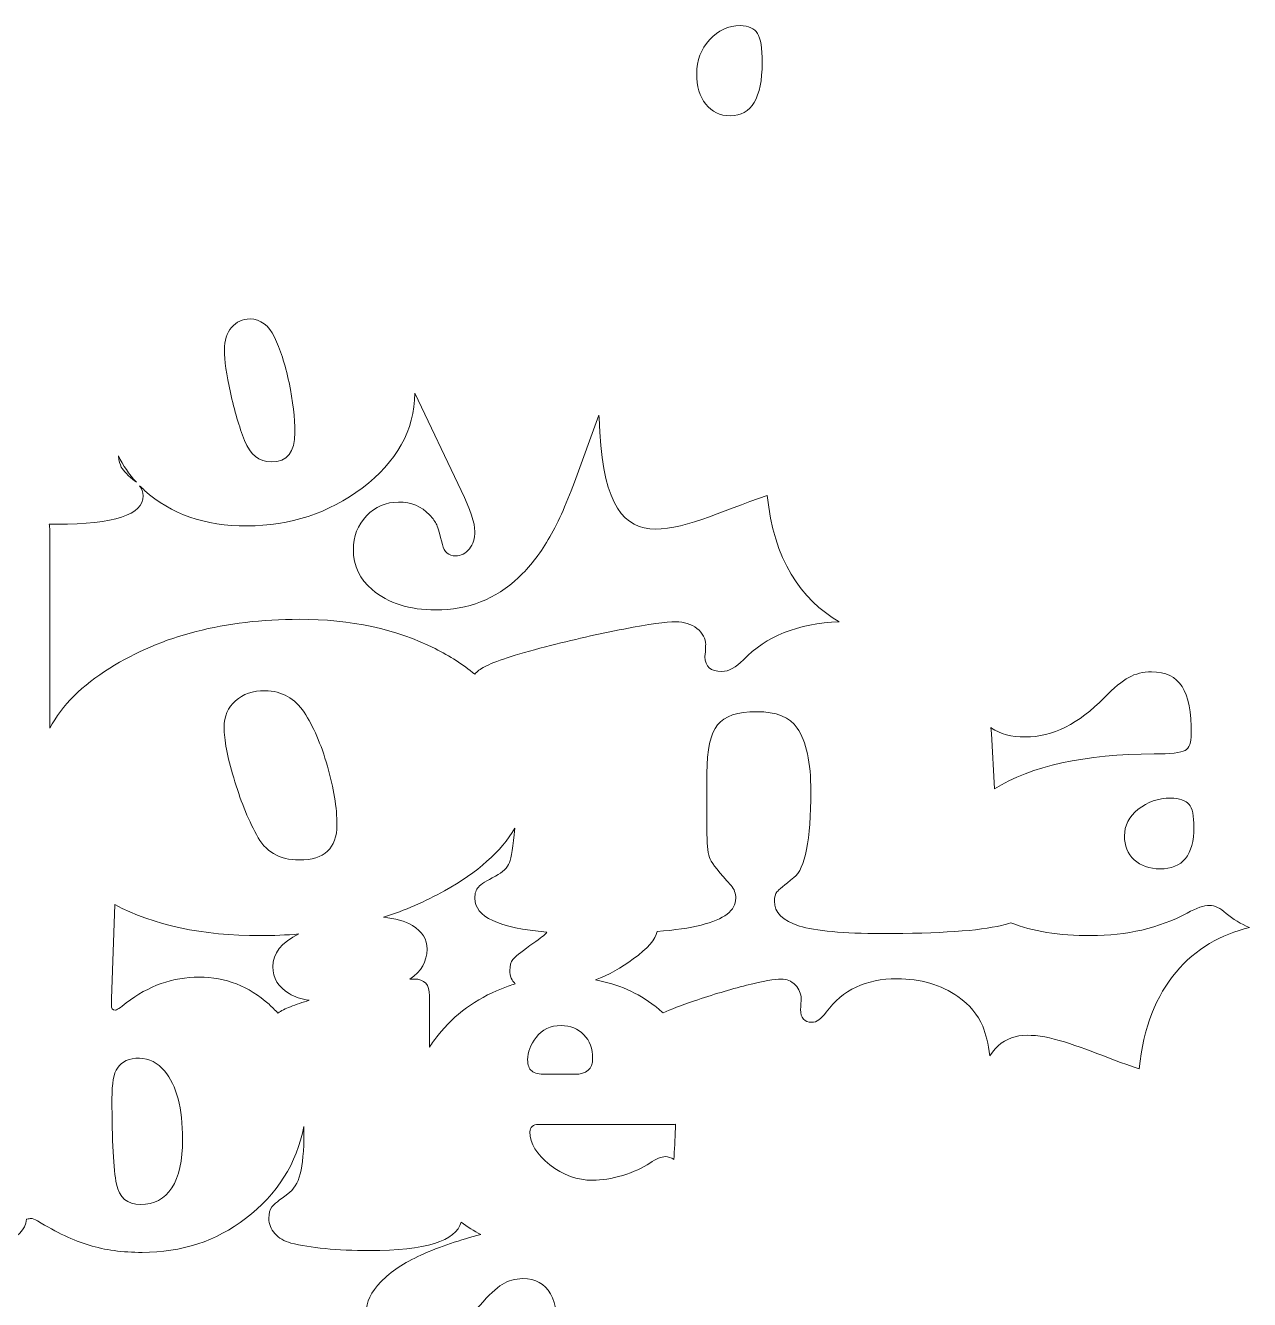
# Model space of a CAD drawing. Header units: millimetres. Extents: x -431 to 186, y -15 to 284.
# Drawn here: x 149.67 to 180.39, y 138.81 to 170.77 of the extents above; entities that cross this region are included whole.
import ezdxf

# ---------------------------------------------------------------- set-up
doc = ezdxf.new("R2010")
doc.units = ezdxf.units.MM
doc.header["$MEASUREMENT"] = 0
doc.layers.add('Capa 1', color=7, linetype='Continuous')

msp = doc.modelspace()

# ---------------------------------------------------------------- linework, layer by layer
at = {"layer": 'Capa 1', "color": 240, "lineweight": 9}
for points, knots in [([(167.6053, 170.772), (167.3108, 170.772), (167.0541, 170.6539), (166.8385, 170.414), (166.8385, 170.414), (166.6195, 170.1779), (166.5132, 169.8943), (166.5132, 169.5634), (166.5132, 169.5634), (166.5132, 169.2462), (166.5887, 168.9931), (166.7427, 168.7971), (166.7427, 168.7971), (166.8967, 168.6048), (167.0985, 168.507), (167.3552, 168.507), (167.3552, 168.507), (167.8892, 168.507), (168.1561, 168.9524), (168.1561, 169.8403), (168.1561, 169.8403), (168.1561, 170.205), (168.1185, 170.4482), (168.04, 170.573), (168.04, 170.573), (167.9644, 170.6978), (167.8172, 170.7652), (167.6053, 170.772)], [0, 0, 0, 0, 0.125, 0.125, 0.125, 0.125, 0.25, 0.25, 0.25, 0.25, 0.375, 0.375, 0.375, 0.375, 0.5, 0.5, 0.5, 0.5, 0.625, 0.625, 0.625, 0.625, 0.75, 0.75, 0.75, 0.75, 1, 1, 1, 1]), ([(155.3093, 163.4112), (155.1143, 163.4112), (154.9603, 163.3398), (154.8423, 163.1988), (154.8423, 163.1988), (154.7244, 163.0559), (154.6655, 162.8679), (154.6655, 162.6334), (154.6655, 162.6334), (154.6655, 162.3695), (154.7153, 162.0139), (154.8151, 161.5624), (154.8151, 161.5624), (154.9149, 161.1086), (155.0327, 160.7083), (155.1709, 160.3596), (155.1709, 160.3596), (155.3071, 160.0019), (155.5315, 159.823), (155.842, 159.823), (155.842, 159.823), (156.2364, 159.823), (156.4336, 160.0688), (156.4336, 160.5631), (156.4336, 160.5631), (156.4336, 160.9296), (156.3839, 161.3456), (156.2841, 161.8128), (156.2841, 161.8128), (156.1844, 162.28), (156.0619, 162.66), (155.9213, 162.953), (155.9213, 162.953), (155.7763, 163.2503), (155.5723, 163.4023), (155.3093, 163.4112)], [0, 0, 0, 0, 0.1, 0.1, 0.1, 0.1, 0.2, 0.2, 0.2, 0.2, 0.3, 0.3, 0.3, 0.3, 0.4, 0.4, 0.4, 0.4, 0.5, 0.5, 0.5, 0.5, 0.6, 0.6, 0.6, 0.6, 0.7, 0.7, 0.7, 0.7, 0.8, 0.8, 0.8, 0.8, 1, 1, 1, 1]), ([(170.0881, 155.8138), (169.1347, 156.364), (168.4359, 157.3907), (168.2861, 158.9828), (168.2861, 158.9828), (165.9216, 158.1827), (164.186, 156.8999), (164.0635, 160.9332), (164.0635, 160.9332), (164.0635, 160.9332), (164.0623, 160.9931), (164.0623, 160.9931), (164.0623, 160.9931), (164.0623, 160.9931), (163.446, 159.3178), (163.446, 159.3178), (163.446, 159.3178), (163.2283, 158.7276), (163.0105, 158.2468), (162.7908, 157.8735), (162.7908, 157.8735), (162.5708, 157.5002), (162.324, 157.1826), (162.0427, 156.9212), (162.0427, 156.9212), (161.4693, 156.38), (160.7756, 156.1095), (159.964, 156.1095), (159.964, 156.1095), (159.3088, 156.1095), (158.7784, 156.2794), (158.3704, 156.6192), (158.3704, 156.6192), (158.0576, 156.881), (157.8989, 157.2162), (157.8989, 157.6208), (157.8989, 157.6208), (157.8989, 157.9584), (158.0099, 158.24), (158.2276, 158.4704), (158.2276, 158.4704), (158.4475, 158.6984), (158.7173, 158.8147), (159.0345, 158.8147), (159.0345, 158.8147), (159.3541, 158.8147), (159.6104, 158.7096), (159.8053, 158.4995), (159.8053, 158.4995), (159.8984, 158.4032), (159.9619, 158.3184), (159.9911, 158.2446), (159.9911, 158.2446), (160.0229, 158.1686), (160.0681, 158.0055), (160.1316, 157.7528), (160.1316, 157.7528), (160.1793, 157.5604), (160.2905, 157.4644), (160.4628, 157.4644), (160.4628, 157.4644), (160.6008, 157.4644), (160.7144, 157.5226), (160.8096, 157.6411), (160.8096, 157.6411), (160.9024, 157.7594), (160.9477, 157.9048), (160.9477, 158.0791), (160.9477, 158.0791), (160.9477, 158.2848), (160.8323, 158.6292), (160.6032, 159.1074), (160.6032, 159.1074), (160.6032, 159.1074), (159.4416, 161.5466), (159.4416, 161.5466), (159.4416, 161.5466), (159.4297, 160.6151), (158.9879, 159.823), (158.1201, 159.1679), (158.1201, 159.1679), (157.2791, 158.5354), (156.3157, 158.2176), (155.2299, 158.2176), (155.2299, 158.2176), (154.1736, 158.2176), (153.3167, 158.5151), (152.6615, 159.1074), (152.6615, 159.1074), (152.6185, 159.1463), (152.5769, 159.1862), (152.5368, 159.2267), (152.5368, 159.2267), (152.5952, 159.1502), (152.6251, 159.0647), (152.6251, 158.9712), (152.6251, 158.9712), (152.6251, 158.4995), (151.9019, 158.2624), (150.4603, 158.2624), (150.4603, 158.2624), (150.3937, 158.2624), (150.3293, 158.2631), (150.2664, 158.2642), (150.2664, 158.2642), (150.2771, 158.2156), (150.2824, 158.1636), (150.2824, 158.1076), (150.2824, 158.1076), (150.2824, 158.1076), (150.2824, 153.1463), (150.2824, 153.1463), (150.2824, 153.1463), (150.5899, 153.7167), (151.0909, 154.218), (151.7852, 154.6502), (151.7852, 154.6502), (153.0917, 155.4678), (154.6744, 155.8751), (156.5401, 155.8751), (156.5401, 155.8751), (157.8359, 155.8751), (158.9755, 155.6291), (159.9516, 155.1396), (159.9516, 155.1396), (160.3212, 154.9551), (160.6516, 154.7411), (160.9439, 154.4982), (160.9439, 154.4982), (161.004, 154.5667), (161.0857, 154.629), (161.1899, 154.6846), (161.1899, 154.6846), (161.4404, 154.817), (161.9481, 154.9836), (162.7215, 155.1846), (162.7215, 155.1846), (163.4037, 155.3619), (164.0571, 155.51), (164.6884, 155.6315), (164.6884, 155.6315), (165.32, 155.7534), (165.7521, 155.8116), (165.9843, 155.8116), (165.9843, 155.8116), (166.1981, 155.8116), (166.3764, 155.756), (166.5213, 155.6423), (166.5213, 155.6423), (166.6665, 155.5284), (166.7392, 155.3935), (166.7392, 155.2402), (166.7392, 155.2402), (166.7392, 155.2242), (166.7356, 155.1583), (166.7319, 155.0444), (166.7319, 155.0444), (166.7245, 155.0046), (166.7209, 154.9678), (166.7209, 154.9358), (166.7209, 154.9358), (166.7209, 154.6899), (166.8628, 154.5656), (167.1456, 154.5656), (167.1456, 154.5656), (167.3164, 154.5656), (167.494, 154.6635), (167.6865, 154.8591), (167.6865, 154.8591), (168.2503, 155.4511), (169.0499, 155.769), (170.0881, 155.8138)], [0, 0, 0, 0, 0.0227273, 0.0227273, 0.0227273, 0.0227273, 0.0454545, 0.0454545, 0.0454545, 0.0454545, 0.0681818, 0.0681818, 0.0681818, 0.0681818, 0.0909091, 0.0909091, 0.0909091, 0.0909091, 0.1136364, 0.1136364, 0.1136364, 0.1136364, 0.1363636, 0.1363636, 0.1363636, 0.1363636, 0.1590909, 0.1590909, 0.1590909, 0.1590909, 0.1818182, 0.1818182, 0.1818182, 0.1818182, 0.2045455, 0.2045455, 0.2045455, 0.2045455, 0.2272727, 0.2272727, 0.2272727, 0.2272727, 0.25, 0.25, 0.25, 0.25, 0.2727273, 0.2727273, 0.2727273, 0.2727273, 0.2954545, 0.2954545, 0.2954545, 0.2954545, 0.3181818, 0.3181818, 0.3181818, 0.3181818, 0.3409091, 0.3409091, 0.3409091, 0.3409091, 0.3636364, 0.3636364, 0.3636364, 0.3636364, 0.3863636, 0.3863636, 0.3863636, 0.3863636, 0.4090909, 0.4090909, 0.4090909, 0.4090909, 0.4318182, 0.4318182, 0.4318182, 0.4318182, 0.4545455, 0.4545455, 0.4545455, 0.4545455, 0.4772727, 0.4772727, 0.4772727, 0.4772727, 0.5, 0.5, 0.5, 0.5, 0.5227273, 0.5227273, 0.5227273, 0.5227273, 0.5454545, 0.5454545, 0.5454545, 0.5454545, 0.5681818, 0.5681818, 0.5681818, 0.5681818, 0.5909091, 0.5909091, 0.5909091, 0.5909091, 0.6136364, 0.6136364, 0.6136364, 0.6136364, 0.6363636, 0.6363636, 0.6363636, 0.6363636, 0.6590909, 0.6590909, 0.6590909, 0.6590909, 0.6818182, 0.6818182, 0.6818182, 0.6818182, 0.7045455, 0.7045455, 0.7045455, 0.7045455, 0.7272727, 0.7272727, 0.7272727, 0.7272727, 0.75, 0.75, 0.75, 0.75, 0.7727273, 0.7727273, 0.7727273, 0.7727273, 0.7954545, 0.7954545, 0.7954545, 0.7954545, 0.8181818, 0.8181818, 0.8181818, 0.8181818, 0.8409091, 0.8409091, 0.8409091, 0.8409091, 0.8636364, 0.8636364, 0.8636364, 0.8636364, 0.8863636, 0.8863636, 0.8863636, 0.8863636, 0.9090909, 0.9090909, 0.9090909, 0.9090909, 0.9318182, 0.9318182, 0.9318182, 0.9318182, 0.9545455, 0.9545455, 0.9545455, 0.9545455, 1, 1, 1, 1]), ([(152.0033, 159.9722), (152.0165, 159.8519), (152.0416, 159.7583), (152.0764, 159.6911), (152.0764, 159.6911), (152.1287, 159.595), (152.2464, 159.4743), (152.4321, 159.3312), (152.4321, 159.3312), (152.4321, 159.3312), (152.4539, 159.3135), (152.4539, 159.3135), (152.4539, 159.3135), (152.2696, 159.5146), (152.1193, 159.7342), (152.0033, 159.9722)], [0, 0, 0, 0, 0.2, 0.2, 0.2, 0.2, 0.4, 0.4, 0.4, 0.4, 0.6, 0.6, 0.6, 0.6, 1, 1, 1, 1]), ([(173.8959, 153.1566), (173.8959, 153.1566), (173.9073, 153.0075), (173.9073, 153.0075), (173.9073, 153.0075), (173.9073, 153.0075), (173.9831, 151.62), (173.9831, 151.62), (173.9831, 151.62), (174.9091, 152.1998), (176.2452, 152.4922), (177.9917, 152.4971), (177.9917, 152.4971), (178.4017, 152.4971), (178.6596, 152.5262), (178.7687, 152.5843), (178.7687, 152.5843), (178.8737, 152.6452), (178.9244, 152.7827), (178.9244, 152.9996), (178.9244, 152.9996), (178.9244, 153.5471), (178.8481, 153.9442), (178.6921, 154.19), (178.6921, 154.19), (178.5363, 154.4332), (178.2823, 154.5576), (177.9265, 154.5576), (177.9265, 154.5576), (177.7121, 154.5576), (177.5236, 154.5099), (177.3565, 154.4174), (177.3565, 154.4174), (177.1896, 154.325), (176.9829, 154.1554), (176.7359, 153.907), (176.7359, 153.907), (176.1043, 153.2508), (175.4439, 152.923), (174.7579, 152.923), (174.7579, 152.923), (174.4093, 152.923), (174.1263, 152.9971), (173.9087, 153.1478), (173.9087, 153.1478), (173.9087, 153.1478), (173.8959, 153.1566), (173.8959, 153.1566)], [0, 0, 0, 0, 0.0769231, 0.0769231, 0.0769231, 0.0769231, 0.1538462, 0.1538462, 0.1538462, 0.1538462, 0.2307692, 0.2307692, 0.2307692, 0.2307692, 0.3076923, 0.3076923, 0.3076923, 0.3076923, 0.3846154, 0.3846154, 0.3846154, 0.3846154, 0.4615385, 0.4615385, 0.4615385, 0.4615385, 0.5384615, 0.5384615, 0.5384615, 0.5384615, 0.6153846, 0.6153846, 0.6153846, 0.6153846, 0.6923077, 0.6923077, 0.6923077, 0.6923077, 0.7692308, 0.7692308, 0.7692308, 0.7692308, 0.8461538, 0.8461538, 0.8461538, 0.8461538, 1, 1, 1, 1]), ([(155.6869, 154.0842), (155.3748, 154.0842), (155.1281, 153.9995), (154.9393, 153.8328), (154.9393, 153.8328), (154.7505, 153.6635), (154.6561, 153.4412), (154.6561, 153.1638), (154.6561, 153.1638), (154.6561, 152.8515), (154.7361, 152.4308), (154.896, 151.8967), (154.896, 151.8967), (155.0556, 151.3596), (155.2441, 150.886), (155.4656, 150.4735), (155.4656, 150.4735), (155.6833, 150.0503), (156.0427, 149.8386), (156.54, 149.8386), (156.54, 149.8386), (157.1713, 149.8386), (157.4872, 150.1296), (157.4872, 150.7142), (157.4872, 150.7142), (157.4872, 151.1479), (157.4076, 151.64), (157.2477, 152.1928), (157.2477, 152.1928), (157.088, 152.7456), (156.892, 153.1954), (156.6671, 153.542), (156.6671, 153.542), (156.4347, 153.8936), (156.108, 154.0736), (155.6869, 154.0842)], [0, 0, 0, 0, 0.1, 0.1, 0.1, 0.1, 0.2, 0.2, 0.2, 0.2, 0.3, 0.3, 0.3, 0.3, 0.4, 0.4, 0.4, 0.4, 0.5, 0.5, 0.5, 0.5, 0.6, 0.6, 0.6, 0.6, 0.7, 0.7, 0.7, 0.7, 0.8, 0.8, 0.8, 0.8, 1, 1, 1, 1]), ([(180.3851, 148.143), (180.1653, 148.2318), (179.97, 148.3499), (179.7991, 148.4975), (179.7991, 148.4975), (179.6504, 148.6324), (179.5123, 148.6984), (179.3816, 148.6984), (179.3816, 148.6984), (179.2403, 148.6984), (179.0551, 148.6348), (178.8193, 148.5054), (178.8193, 148.5054), (178.1117, 148.1271), (177.3059, 147.9392), (176.4056, 147.9392), (176.4056, 147.9392), (175.6035, 147.9392), (174.9337, 148.0478), (174.3965, 148.263), (174.3965, 148.263), (174.3245, 148.2383), (174.2465, 148.2158), (174.1616, 148.1959), (174.1616, 148.1959), (173.6024, 148.061), (172.6045, 147.9922), (171.1633, 147.9922), (171.1633, 147.9922), (170.1871, 147.9922), (169.4939, 148.0556), (169.0912, 148.1799), (169.0912, 148.1799), (168.6736, 148.3096), (168.4632, 148.5187), (168.4632, 148.8071), (168.4632, 148.8071), (168.4632, 148.9102), (168.4848, 148.9867), (168.5287, 149.0344), (168.5287, 149.0344), (168.5684, 149.0846), (168.7099, 149.2038), (168.9532, 149.3967), (168.9532, 149.3967), (169.2363, 149.6138), (169.378, 150.3359), (169.378, 151.566), (169.378, 151.566), (169.378, 152.2802), (169.2653, 152.8066), (169.0365, 153.1478), (169.0365, 153.1478), (168.8517, 153.4203), (168.514, 153.5576), (168.0169, 153.5576), (168.0169, 153.5576), (167.5411, 153.5576), (167.2147, 153.4468), (167.0368, 153.2244), (167.0368, 153.2244), (166.8628, 153.0023), (166.772, 152.6002), (166.772, 152.0156), (166.772, 152.0156), (166.772, 152.0156), (166.772, 150.4815), (166.772, 150.4815), (166.772, 150.4815), (166.772, 150.1772), (166.8009, 149.9682), (166.8516, 149.8546), (166.8516, 149.8546), (166.9063, 149.7407), (167.0803, 149.5211), (167.3779, 149.1958), (167.3779, 149.1958), (167.458, 149.1006), (167.494, 148.9947), (167.494, 148.8759), (167.494, 148.8759), (167.494, 148.5716), (167.2037, 148.3466), (166.6229, 148.2038), (166.6229, 148.2038), (166.3355, 148.1318), (165.9679, 148.0779), (165.5199, 148.0415), (165.5199, 148.0415), (165.4828, 147.8467), (165.284, 147.6171), (164.9235, 147.3566), (164.9235, 147.3566), (164.6211, 147.133), (164.3056, 146.9571), (163.9763, 146.8284), (163.9763, 146.8284), (164.538, 146.7247), (165.0357, 146.5056), (165.4677, 146.1702), (165.4677, 146.1702), (165.5388, 146.1155), (165.6071, 146.0584), (165.6717, 145.9995), (165.6717, 145.9995), (165.8589, 146.088), (166.1197, 146.1896), (166.4559, 146.3039), (166.4559, 146.3039), (166.9105, 146.4583), (167.346, 146.5872), (167.7668, 146.6932), (167.7668, 146.6932), (168.1877, 146.7994), (168.4757, 146.85), (168.6305, 146.85), (168.6305, 146.85), (168.7732, 146.85), (168.8919, 146.8018), (168.9885, 146.7026), (168.9885, 146.7026), (169.0855, 146.6035), (169.1337, 146.4859), (169.1337, 146.3522), (169.1337, 146.3522), (169.1337, 146.3384), (169.1313, 146.281), (169.1289, 146.1818), (169.1289, 146.1818), (169.124, 146.1471), (169.1215, 146.1151), (169.1215, 146.0874), (169.1215, 146.0874), (169.1215, 145.873), (169.216, 145.7647), (169.4047, 145.7647), (169.4047, 145.7647), (169.5184, 145.7647), (169.6371, 145.85), (169.7651, 146.0204), (169.7651, 146.0204), (170.1717, 146.578), (170.7619, 146.8568), (171.5384, 146.8568), (171.5384, 146.8568), (172.1336, 146.8568), (172.644, 146.7094), (173.0675, 146.4122), (173.0675, 146.4122), (173.3649, 146.2003), (173.5729, 145.9514), (173.6915, 145.6658), (173.6915, 145.6658), (173.77, 145.4766), (173.8283, 145.2287), (173.8671, 144.9227), (173.8671, 144.9227), (174.5533, 145.988), (175.9249, 145.1671), (177.6195, 144.5935), (177.6195, 144.5935), (177.8163, 146.6854), (178.96, 147.8019), (180.3851, 148.143)], [0, 0, 0, 0, 0.0238095, 0.0238095, 0.0238095, 0.0238095, 0.047619, 0.047619, 0.047619, 0.047619, 0.0714286, 0.0714286, 0.0714286, 0.0714286, 0.0952381, 0.0952381, 0.0952381, 0.0952381, 0.1190476, 0.1190476, 0.1190476, 0.1190476, 0.1428571, 0.1428571, 0.1428571, 0.1428571, 0.1666667, 0.1666667, 0.1666667, 0.1666667, 0.1904762, 0.1904762, 0.1904762, 0.1904762, 0.2142857, 0.2142857, 0.2142857, 0.2142857, 0.2380952, 0.2380952, 0.2380952, 0.2380952, 0.2619048, 0.2619048, 0.2619048, 0.2619048, 0.2857143, 0.2857143, 0.2857143, 0.2857143, 0.3095238, 0.3095238, 0.3095238, 0.3095238, 0.3333333, 0.3333333, 0.3333333, 0.3333333, 0.3571429, 0.3571429, 0.3571429, 0.3571429, 0.3809524, 0.3809524, 0.3809524, 0.3809524, 0.4047619, 0.4047619, 0.4047619, 0.4047619, 0.4285714, 0.4285714, 0.4285714, 0.4285714, 0.452381, 0.452381, 0.452381, 0.452381, 0.4761905, 0.4761905, 0.4761905, 0.4761905, 0.5, 0.5, 0.5, 0.5, 0.5238095, 0.5238095, 0.5238095, 0.5238095, 0.547619, 0.547619, 0.547619, 0.547619, 0.5714286, 0.5714286, 0.5714286, 0.5714286, 0.5952381, 0.5952381, 0.5952381, 0.5952381, 0.6190476, 0.6190476, 0.6190476, 0.6190476, 0.6428571, 0.6428571, 0.6428571, 0.6428571, 0.6666667, 0.6666667, 0.6666667, 0.6666667, 0.6904762, 0.6904762, 0.6904762, 0.6904762, 0.7142857, 0.7142857, 0.7142857, 0.7142857, 0.7380952, 0.7380952, 0.7380952, 0.7380952, 0.7619048, 0.7619048, 0.7619048, 0.7619048, 0.7857143, 0.7857143, 0.7857143, 0.7857143, 0.8095238, 0.8095238, 0.8095238, 0.8095238, 0.8333333, 0.8333333, 0.8333333, 0.8333333, 0.8571429, 0.8571429, 0.8571429, 0.8571429, 0.8809524, 0.8809524, 0.8809524, 0.8809524, 0.9047619, 0.9047619, 0.9047619, 0.9047619, 0.9285714, 0.9285714, 0.9285714, 0.9285714, 0.952381, 0.952381, 0.952381, 0.952381, 1, 1, 1, 1]), ([(178.4056, 151.3887), (178.0933, 151.3887), (177.8213, 151.296), (177.5927, 151.1083), (177.5927, 151.1083), (177.3603, 150.9231), (177.2477, 150.7008), (177.2477, 150.4416), (177.2477, 150.4416), (177.2477, 150.1931), (177.3276, 149.9947), (177.4911, 149.8412), (177.4911, 149.8412), (177.6543, 149.6904), (177.8684, 149.6138), (178.1404, 149.6138), (178.1404, 149.6138), (178.7068, 149.6138), (178.9897, 149.963), (178.9897, 150.6586), (178.9897, 150.6586), (178.9897, 150.9443), (178.9499, 151.1348), (178.8665, 151.2327), (178.8665, 151.2327), (178.7865, 151.3306), (178.6305, 151.3834), (178.4056, 151.3887)], [0, 0, 0, 0, 0.125, 0.125, 0.125, 0.125, 0.25, 0.25, 0.25, 0.25, 0.375, 0.375, 0.375, 0.375, 0.5, 0.5, 0.5, 0.5, 0.625, 0.625, 0.625, 0.625, 0.75, 0.75, 0.75, 0.75, 1, 1, 1, 1]), ([(158.6557, 148.3998), (158.9523, 148.3754), (159.1959, 148.3052), (159.3851, 148.1906), (159.3851, 148.1906), (159.6271, 148.0431), (159.748, 147.8472), (159.748, 147.5983), (159.748, 147.5983), (159.748, 147.292), (159.6056, 147.042), (159.3189, 146.848), (159.3189, 146.848), (159.3544, 146.8494), (159.3885, 146.85), (159.4215, 146.85), (159.4215, 146.85), (159.6827, 146.85), (159.8109, 146.7118), (159.8109, 146.433), (159.8109, 146.433), (159.8109, 146.433), (159.8109, 145.1423), (159.8109, 145.1423), (159.8109, 145.1423), (159.8759, 145.2434), (159.9471, 145.3426), (160.0245, 145.4399), (160.0245, 145.4399), (160.4407, 145.9628), (160.9705, 146.3522), (161.614, 146.6079), (161.614, 146.6079), (161.7276, 146.6538), (161.8436, 146.6939), (161.9619, 146.7288), (161.9619, 146.7288), (161.872, 146.8107), (161.8269, 146.9232), (161.8269, 147.0662), (161.8269, 147.0662), (161.8269, 147.1883), (161.8512, 147.2782), (161.8995, 147.3404), (161.8995, 147.3404), (161.9503, 147.4002), (162.0929, 147.5154), (162.3301, 147.6883), (162.3301, 147.6883), (162.5431, 147.8358), (162.6713, 147.9348), (162.7196, 147.9808), (162.7196, 147.9808), (162.7339, 147.996), (162.7461, 148.0115), (162.7561, 148.0276), (162.7561, 148.0276), (161.5493, 148.1296), (160.9465, 148.412), (160.9465, 148.8759), (160.9465, 148.8759), (160.9465, 149.0002), (160.9753, 149.0952), (161.0373, 149.1587), (161.0373, 149.1587), (161.0953, 149.225), (161.2404, 149.315), (161.4655, 149.434), (161.4655, 149.434), (161.6507, 149.5318), (161.7669, 149.6455), (161.8175, 149.7723), (161.8175, 149.7723), (161.866, 149.893), (161.9076, 150.1782), (161.9488, 150.6314), (161.9488, 150.6314), (161.6073, 150.0503), (161.0196, 149.5276), (160.1877, 149.0635), (160.1877, 149.0635), (159.7025, 148.7939), (159.1917, 148.5726), (158.6557, 148.3998)], [0, 0, 0, 0, 0.0454545, 0.0454545, 0.0454545, 0.0454545, 0.0909091, 0.0909091, 0.0909091, 0.0909091, 0.1363636, 0.1363636, 0.1363636, 0.1363636, 0.1818182, 0.1818182, 0.1818182, 0.1818182, 0.2272727, 0.2272727, 0.2272727, 0.2272727, 0.2727273, 0.2727273, 0.2727273, 0.2727273, 0.3181818, 0.3181818, 0.3181818, 0.3181818, 0.3636364, 0.3636364, 0.3636364, 0.3636364, 0.4090909, 0.4090909, 0.4090909, 0.4090909, 0.4545455, 0.4545455, 0.4545455, 0.4545455, 0.5, 0.5, 0.5, 0.5, 0.5454545, 0.5454545, 0.5454545, 0.5454545, 0.5909091, 0.5909091, 0.5909091, 0.5909091, 0.6363636, 0.6363636, 0.6363636, 0.6363636, 0.6818182, 0.6818182, 0.6818182, 0.6818182, 0.7272727, 0.7272727, 0.7272727, 0.7272727, 0.7727273, 0.7727273, 0.7727273, 0.7727273, 0.8181818, 0.8181818, 0.8181818, 0.8181818, 0.8636364, 0.8636364, 0.8636364, 0.8636364, 0.9090909, 0.9090909, 0.9090909, 0.9090909, 1, 1, 1, 1]), ([(151.91, 148.7167), (151.91, 148.7167), (151.8273, 146.3522), (151.8273, 146.3522), (151.8273, 146.3522), (151.8273, 146.2878), (151.8273, 146.2395), (151.8273, 146.2026), (151.8273, 146.2026), (151.8273, 146.1126), (151.8588, 146.0687), (151.9193, 146.0687), (151.9193, 146.0687), (151.9531, 146.0687), (152.0475, 146.1287), (152.2024, 146.2508), (152.2024, 146.2508), (152.7563, 146.6818), (153.366, 146.8983), (154.0313, 146.8983), (154.0313, 146.8983), (154.6941, 146.8983), (155.2771, 146.6702), (155.7827, 146.2162), (155.7827, 146.2162), (155.8609, 146.1452), (155.9345, 146.0716), (156.0033, 145.9954), (156.0033, 145.9954), (156.0875, 146.0568), (156.1924, 146.1104), (156.3176, 146.1564), (156.3176, 146.1564), (156.4715, 146.2127), (156.6285, 146.2663), (156.7885, 146.3176), (156.7885, 146.3176), (156.5903, 146.3455), (156.4239, 146.4011), (156.2885, 146.4855), (156.2885, 146.4855), (156.0151, 146.6468), (155.8773, 146.8724), (155.8773, 147.1606), (155.8773, 147.1606), (155.8773, 147.4962), (156.0953, 147.7695), (156.5335, 147.9803), (156.5335, 147.9803), (156.216, 147.953), (155.8916, 147.9392), (155.56, 147.9392), (155.56, 147.9392), (154.1067, 147.9392), (152.8893, 148.199), (151.91, 148.7167)], [0, 0, 0, 0, 0.0666667, 0.0666667, 0.0666667, 0.0666667, 0.1333333, 0.1333333, 0.1333333, 0.1333333, 0.2, 0.2, 0.2, 0.2, 0.2666667, 0.2666667, 0.2666667, 0.2666667, 0.3333333, 0.3333333, 0.3333333, 0.3333333, 0.4, 0.4, 0.4, 0.4, 0.4666667, 0.4666667, 0.4666667, 0.4666667, 0.5333333, 0.5333333, 0.5333333, 0.5333333, 0.6, 0.6, 0.6, 0.6, 0.6666667, 0.6666667, 0.6666667, 0.6666667, 0.7333333, 0.7333333, 0.7333333, 0.7333333, 0.8, 0.8, 0.8, 0.8, 0.8666667, 0.8666667, 0.8666667, 0.8666667, 1, 1, 1, 1]), ([(162.7341, 144.4606), (162.7341, 144.4606), (163.4501, 144.4606), (163.4501, 144.4606), (163.4501, 144.4606), (163.7527, 144.4606), (163.9025, 144.5942), (163.9025, 144.8592), (163.9025, 144.8592), (163.9025, 145.1035), (163.83, 145.3015), (163.6824, 145.4536), (163.6824, 145.4536), (163.5373, 145.6058), (163.3461, 145.6842), (163.1092, 145.6842), (163.1092, 145.6842), (162.8455, 145.6842), (162.6372, 145.585), (162.4849, 145.3867), (162.4849, 145.3867), (162.3423, 145.2026), (162.2721, 145.0159), (162.2721, 144.8268), (162.2721, 144.8268), (162.2721, 144.691), (162.306, 144.5964), (162.376, 144.5435), (162.376, 144.5435), (162.4437, 144.4882), (162.5624, 144.4606), (162.7341, 144.4606)], [0, 0, 0, 0, 0.1111111, 0.1111111, 0.1111111, 0.1111111, 0.2222222, 0.2222222, 0.2222222, 0.2222222, 0.3333333, 0.3333333, 0.3333333, 0.3333333, 0.4444444, 0.4444444, 0.4444444, 0.4444444, 0.5555556, 0.5555556, 0.5555556, 0.5555556, 0.6666667, 0.6666667, 0.6666667, 0.6666667, 0.7777778, 0.7777778, 0.7777778, 0.7777778, 1, 1, 1, 1]), ([(97.7843, 140.1663), (99.5431, 139.4996), (100.9507, 138.3554), (100.8353, 136.4707), (100.8353, 136.4707), (100.9825, 136.525), (101.153, 136.5748), (101.3473, 136.6204), (101.3473, 136.6204), (102.7597, 136.9467), (103.7058, 137.1086), (104.1862, 137.1086), (104.1862, 137.1086), (104.6607, 137.1086), (104.8978, 136.9208), (104.8978, 136.5455), (104.8978, 136.5455), (104.8978, 136.5455), (104.8978, 132.773), (104.8978, 132.773), (104.8978, 132.773), (105.1067, 133.0276), (105.3631, 133.2627), (105.6671, 133.4784), (105.6671, 133.4784), (106.6841, 134.2035), (107.9158, 134.565), (109.3675, 134.565), (109.3675, 134.565), (110.3761, 134.565), (111.2631, 134.3466), (112.0227, 133.9124), (112.0227, 133.9124), (112.2307, 133.7942), (112.4226, 133.6623), (112.599, 133.5168), (112.599, 133.5168), (112.7986, 133.6327), (113.1895, 133.778), (113.7781, 133.9524), (113.7781, 133.9524), (114.309, 134.1096), (114.8174, 134.2411), (115.309, 134.349), (115.309, 134.349), (115.8003, 134.457), (116.1367, 134.5086), (116.3175, 134.5086), (116.3175, 134.5086), (116.4839, 134.5086), (116.6226, 134.4594), (116.7354, 134.3584), (116.7354, 134.3584), (116.8483, 134.2574), (116.905, 134.1376), (116.905, 134.0016), (116.905, 134.0016), (116.905, 133.9876), (116.9022, 133.9291), (116.8993, 133.828), (116.8993, 133.828), (116.8937, 133.7928), (116.8907, 133.76), (116.8907, 133.7319), (116.8907, 133.7319), (116.8907, 133.5136), (117.0011, 133.4032), (117.2211, 133.4032), (117.2211, 133.4032), (117.3542, 133.4032), (117.4926, 133.4902), (117.6422, 133.6638), (117.6422, 133.6638), (118.1169, 134.2318), (118.8059, 134.5155), (119.7126, 134.5155), (119.7126, 134.5155), (120.4077, 134.5155), (121.0035, 134.3654), (121.4981, 134.0627), (121.4981, 134.0627), (121.817, 133.8643), (122.0482, 133.6344), (122.1907, 133.3726), (122.1907, 133.3726), (122.3979, 133.5724), (122.6711, 133.7503), (123.0107, 133.9055), (123.0107, 133.9055), (124.0079, 134.3442), (125.0503, 134.565), (126.1375, 134.565), (126.1375, 134.565), (127.0979, 134.565), (127.9115, 134.3631), (128.5781, 133.9595), (128.5781, 133.9595), (128.8193, 133.812), (129.0118, 133.65), (129.1545, 133.4742), (129.1545, 133.4742), (129.2921, 133.633), (129.5391, 133.7676), (129.8953, 133.8772), (129.8953, 133.8772), (131.2909, 134.295), (132.3358, 134.5062), (133.0307, 134.5086), (133.0307, 134.5086), (133.3473, 134.5086), (133.5025, 134.3231), (133.5025, 133.9524), (133.5025, 133.9524), (133.5025, 133.9478), (133.5025, 133.9102), (133.5025, 133.835), (133.5025, 133.835), (133.497, 133.7624), (133.4941, 133.7036), (133.4941, 133.6568), (133.4941, 133.6568), (133.4941, 133.4103), (133.5843, 133.2859), (133.7595, 133.2859), (133.7595, 133.2859), (133.8527, 133.2859), (133.9995, 133.3846), (134.1974, 133.5816), (134.1974, 133.5816), (134.4969, 133.8656), (134.8726, 134.0908), (135.3246, 134.2598), (135.3246, 134.2598), (135.7763, 134.4264), (136.2397, 134.5086), (136.7142, 134.5086), (136.7142, 134.5086), (137.6352, 134.5086), (138.2761, 134.2294), (138.6351, 133.6707), (138.6351, 133.6707), (138.7704, 133.4644), (138.8835, 133.3611), (138.9739, 133.3611), (138.9739, 133.3611), (139.0333, 133.3611), (139.1771, 133.4526), (139.4033, 133.6358), (139.4033, 133.6358), (140.1207, 134.2175), (140.9343, 134.5086), (141.8439, 134.5086), (141.8439, 134.5086), (142.5555, 134.5086), (143.1375, 134.3466), (143.5923, 134.0228), (143.5923, 134.0228), (144.0336, 133.7046), (144.27, 133.2382), (144.2983, 132.6239), (144.2983, 132.6239), (144.5251, 132.9364), (144.8201, 133.2211), (145.1827, 133.4784), (145.1827, 133.4784), (146.1996, 134.2035), (147.4311, 134.565), (148.8831, 134.565), (148.8831, 134.565), (149.8915, 134.565), (150.7783, 134.3466), (151.5381, 133.9124), (151.5381, 133.9124), (151.9109, 133.7002), (152.2329, 133.4443), (152.5048, 133.145), (152.5048, 133.145), (152.6044, 133.3492), (152.7431, 133.5388), (152.9205, 133.713), (152.9205, 133.713), (153.494, 134.2763), (154.2793, 134.5578), (155.2707, 134.5578), (155.2707, 134.5578), (155.5476, 134.5578), (155.9965, 134.5086), (156.6209, 134.4076), (156.6209, 134.4076), (156.748, 134.3888), (156.8525, 134.3795), (156.9344, 134.3795), (156.9344, 134.3795), (157.0277, 134.3795), (157.2113, 134.4194), (157.4796, 134.5039), (157.4796, 134.5039), (157.5371, 134.5219), (157.5904, 134.5363), (157.6401, 134.5464), (157.6401, 134.5464), (157.6343, 134.6052), (157.6315, 134.6643), (157.6315, 134.724), (157.6315, 134.724), (157.6315, 135.2803), (157.9005, 135.7683), (158.4387, 136.1963), (158.4387, 136.1963), (159.2789, 136.8671), (160.5359, 137.2052), (162.2097, 137.2106), (162.2097, 137.2106), (162.5804, 137.2106), (162.8135, 137.2406), (162.912, 137.3004), (162.912, 137.3004), (163.0071, 137.3632), (163.0531, 137.505), (163.0531, 137.7287), (163.0531, 137.7287), (163.0531, 138.293), (162.9841, 138.702), (162.8429, 138.9555), (162.8429, 138.9555), (162.7021, 139.2063), (162.4723, 139.3343), (162.1507, 139.3343), (162.1507, 139.3343), (161.9569, 139.3343), (161.7863, 139.2854), (161.6353, 139.1898), (161.6353, 139.1898), (161.4843, 139.0946), (161.2972, 138.92), (161.074, 138.6638), (161.074, 138.6638), (160.5029, 137.9875), (159.9059, 137.6496), (159.2855, 137.6496), (159.2855, 137.6496), (158.9703, 137.6496), (158.7144, 137.7259), (158.5175, 137.8812), (158.5175, 137.8812), (158.3173, 138.0339), (158.2189, 138.2384), (158.2189, 138.4866), (158.2189, 138.4866), (158.2189, 138.7428), (158.3404, 138.9992), (158.5897, 139.2554), (158.5897, 139.2554), (158.8359, 139.5088), (159.1707, 139.7326), (159.5939, 139.926), (159.5939, 139.926), (160.0851, 140.1422), (160.5856, 140.3128), (161.0956, 140.4375), (161.0956, 140.4375), (160.924, 140.5288), (160.7607, 140.6343), (160.6055, 140.7538), (160.6055, 140.7538), (160.474, 140.2771), (159.7089, 140.0388), (158.3085, 140.0388), (158.3085, 140.0388), (157.4763, 140.0388), (156.8183, 140.1035), (156.3323, 140.2279), (156.3323, 140.2279), (156.1653, 140.2739), (156.032, 140.3522), (155.9304, 140.4651), (155.9304, 140.4651), (155.8288, 140.5779), (155.7781, 140.7048), (155.7781, 140.85), (155.7781, 140.85), (155.7781, 140.9719), (155.8047, 141.0666), (155.8556, 141.1334), (155.8556, 141.1334), (155.9087, 141.2002), (156.0417, 141.3086), (156.2548, 141.4582), (156.2548, 141.4582), (156.3999, 141.5619), (156.5037, 141.7302), (156.5643, 141.9628), (156.5643, 141.9628), (156.6272, 142.1979), (156.6587, 142.5456), (156.6587, 143.009), (156.6587, 143.009), (156.6587, 143.0483), (156.6577, 143.0964), (156.6563, 143.1535), (156.6563, 143.1535), (156.4799, 142.2236), (155.9923, 141.4536), (155.1948, 140.843), (155.1948, 140.843), (154.4569, 140.2762), (153.5932, 139.9927), (152.5992, 139.9927), (152.5992, 139.9927), (152.108, 139.9927), (151.6653, 140.0527), (151.2711, 140.1726), (151.2711, 140.1726), (150.8767, 140.2902), (150.4461, 140.495), (149.9765, 140.783), (149.9765, 140.783), (149.9064, 140.8222), (149.8508, 140.843), (149.8072, 140.843), (149.8072, 140.843), (149.7871, 140.843), (149.7511, 140.8363), (149.6999, 140.8227), (149.6999, 140.8227), (149.6392, 140.2971), (148.9292, 140.034), (147.5705, 140.0319), (147.5705, 140.0319), (146.9415, 140.0342), (146.4359, 140.1058), (146.0488, 140.2486), (146.0488, 140.2486), (145.6643, 140.3938), (145.4731, 140.5827), (145.4731, 140.8154), (145.4731, 140.8154), (145.4731, 140.9052), (145.4852, 140.9744), (145.512, 141.0227), (145.512, 141.0227), (145.5361, 141.0687), (145.6279, 141.1932), (145.7827, 141.396), (145.7827, 141.396), (145.9304, 141.5804), (146.0029, 142.1955), (146.0029, 143.2395), (146.0029, 143.2395), (146.0029, 143.8476), (145.9593, 144.2694), (145.8697, 144.509), (145.8697, 144.509), (145.7657, 144.7924), (145.5577, 144.933), (145.2457, 144.933), (145.2457, 144.933), (145.0885, 144.933), (144.9505, 144.8867), (144.8295, 144.7947), (144.8295, 144.7947), (144.7111, 144.7024), (144.6311, 144.5874), (144.5925, 144.4467), (144.5925, 144.4467), (144.5515, 144.2855), (144.5273, 143.8547), (144.5223, 143.1518), (144.5223, 143.1518), (144.5368, 142.396), (144.5609, 141.9375), (144.5973, 141.7739), (144.5973, 141.7739), (144.6311, 141.6126), (144.7521, 141.3867), (144.9553, 141.0988), (144.9553, 141.0988), (145.0012, 141.0319), (145.0255, 140.9467), (145.0255, 140.843), (145.0255, 140.843), (145.0255, 140.3084), (144.2903, 140.0388), (142.8217, 140.0388), (142.8217, 140.0388), (141.9388, 140.0388), (141.3435, 140.1035), (141.0363, 140.2279), (141.0363, 140.2279), (140.7896, 140.3268), (140.6661, 140.5043), (140.6661, 140.7554), (140.6661, 140.7554), (140.6661, 140.8683), (140.6831, 140.9467), (140.7121, 140.9927), (140.7121, 140.9927), (140.7436, 141.0367), (140.8476, 141.1403), (141.0291, 141.3015), (141.0291, 141.3015), (141.1332, 141.396), (141.1985, 141.4859), (141.2299, 141.5687), (141.2299, 141.5687), (141.2612, 141.6518), (141.2829, 141.8039), (141.2975, 142.0251), (141.2975, 142.0251), (141.3315, 142.5204), (141.3483, 143.0182), (141.3483, 143.523), (141.3483, 143.523), (141.3483, 144.4052), (141.1113, 144.8452), (140.6396, 144.8452), (140.6396, 144.8452), (140.284, 144.8452), (140.0735, 144.6564), (140.0081, 144.2784), (140.0081, 144.2784), (139.95, 143.9238), (139.9235, 143.4144), (139.9235, 142.7531), (139.9235, 142.7531), (139.9235, 142.2578), (139.9331, 141.9352), (139.9548, 141.7808), (139.9548, 141.7808), (139.9767, 141.6287), (140.0347, 141.4696), (140.1289, 141.3015), (140.1289, 141.3015), (140.2428, 141.1079), (140.2985, 140.9512), (140.2985, 140.8292), (140.2985, 140.8292), (140.2985, 140.5366), (140.0831, 140.3338), (139.6527, 140.2232), (139.6527, 140.2232), (139.1856, 140.101), (138.6703, 140.0388), (138.1091, 140.0388), (138.1091, 140.0388), (137.4095, 140.0388), (136.8883, 140.09), (136.5482, 140.1922), (136.5482, 140.1922), (136.253, 140.0594), (135.9474, 139.9927), (135.6303, 139.9927), (135.6303, 139.9927), (135.1343, 139.9927), (134.7425, 140.1542), (134.4547, 140.4791), (134.4547, 140.4791), (134.3555, 140.5964), (134.2635, 140.654), (134.1765, 140.654), (134.1765, 140.654), (134.0822, 140.654), (133.9586, 140.5987), (133.8015, 140.4859), (133.8015, 140.4859), (133.3299, 140.1564), (132.7927, 139.9927), (132.1927, 139.9927), (132.1927, 139.9927), (131.5734, 139.9927), (131.0726, 140.1194), (130.6903, 140.3707), (130.6903, 140.3707), (130.5959, 140.4334), (130.5085, 140.5042), (130.4285, 140.5819), (130.4285, 140.5819), (129.8226, 140.1891), (129.1137, 139.9927), (128.3018, 139.9927), (128.3018, 139.9927), (127.547, 139.9927), (126.9397, 140.1956), (126.4801, 140.6035), (126.4801, 140.6035), (126.0487, 140.988), (125.8198, 141.4875), (125.7953, 142.1019), (125.7953, 142.1019), (125.5601, 141.6891), (125.2087, 141.3126), (124.7415, 140.9719), (124.7415, 140.9719), (123.8439, 140.32), (122.8158, 139.9927), (121.657, 139.9927), (121.657, 139.9927), (120.6698, 139.9927), (119.8458, 140.2275), (119.1866, 140.696), (119.1866, 140.696), (119.0315, 140.2547), (118.3313, 140.0339), (117.0863, 140.0319), (117.0863, 140.0319), (116.4573, 140.0342), (115.9517, 140.1058), (115.5645, 140.2486), (115.5645, 140.2486), (115.1799, 140.3938), (114.9889, 140.5827), (114.9889, 140.8154), (114.9889, 140.8154), (114.9889, 140.9052), (115.0011, 140.9744), (115.0277, 141.0227), (115.0277, 141.0227), (115.0519, 141.0687), (115.1437, 141.1932), (115.2986, 141.396), (115.2986, 141.396), (115.4462, 141.5804), (115.5186, 142.1955), (115.5186, 143.2395), (115.5186, 143.2395), (115.5186, 143.8476), (115.475, 144.2694), (115.3857, 144.509), (115.3857, 144.509), (115.2817, 144.7924), (115.0735, 144.933), (114.7615, 144.933), (114.7615, 144.933), (114.6042, 144.933), (114.4663, 144.8867), (114.3453, 144.7947), (114.3453, 144.7947), (114.2269, 144.7024), (114.147, 144.5874), (114.1085, 144.4467), (114.1085, 144.4467), (114.0674, 144.2855), (114.0431, 143.8547), (114.0382, 143.1518), (114.0382, 143.1518), (114.0527, 142.396), (114.0769, 141.9375), (114.1131, 141.7739), (114.1131, 141.7739), (114.147, 141.6126), (114.2679, 141.3867), (114.4711, 141.0988), (114.4711, 141.0988), (114.5171, 141.0319), (114.5413, 140.9467), (114.5413, 140.843), (114.5413, 140.843), (114.5413, 140.3084), (113.8061, 140.0388), (112.3374, 140.0388), (112.3374, 140.0388), (111.4546, 140.0388), (110.8594, 140.1035), (110.5521, 140.2279), (110.5521, 140.2279), (110.3054, 140.3268), (110.1819, 140.5043), (110.1819, 140.7554), (110.1819, 140.7554), (110.1819, 140.8683), (110.1989, 140.9467), (110.2279, 140.9927), (110.2279, 140.9927), (110.2594, 141.0367), (110.3634, 141.1403), (110.5449, 141.3015), (110.5449, 141.3015), (110.649, 141.396), (110.7143, 141.4859), (110.7458, 141.5687), (110.7458, 141.5687), (110.7771, 141.6518), (110.7989, 141.8039), (110.8134, 142.0251), (110.8134, 142.0251), (110.8474, 142.5204), (110.8642, 143.0182), (110.8642, 143.523), (110.8642, 143.523), (110.8642, 144.4052), (110.6271, 144.8452), (110.1554, 144.8452), (110.1554, 144.8452), (109.7998, 144.8452), (109.5894, 144.6564), (109.5241, 144.2784), (109.5241, 144.2784), (109.4658, 143.9238), (109.4393, 143.4144), (109.4393, 142.7531), (109.4393, 142.7531), (109.4393, 142.2578), (109.4489, 141.9352), (109.4706, 141.7808), (109.4706, 141.7808), (109.4925, 141.6287), (109.5506, 141.4696), (109.6449, 141.3015), (109.6449, 141.3015), (109.7586, 141.1079), (109.8142, 140.9512), (109.8142, 140.8292), (109.8142, 140.8292), (109.8142, 140.5366), (109.5989, 140.3338), (109.1685, 140.2232), (109.1685, 140.2232), (108.7015, 140.101), (108.1861, 140.0388), (107.625, 140.0388), (107.625, 140.0388), (106.8967, 140.0388), (106.3622, 140.0942), (106.0234, 140.2047), (106.0234, 140.2047), (105.6822, 140.3154), (105.5131, 140.4904), (105.5131, 140.7279), (105.5131, 140.7279), (105.5131, 140.8176), (105.5347, 140.896), (105.5785, 140.9583), (105.5785, 140.9583), (105.6242, 141.0204), (105.7257, 141.1196), (105.8881, 141.2554), (105.8881, 141.2554), (106.0102, 141.3614), (106.1029, 141.49), (106.1655, 141.642), (106.1655, 141.642), (105.9658, 141.405), (105.7221, 141.1816), (105.4347, 140.9719), (105.4347, 140.9719), (104.537, 140.32), (103.5089, 139.9927), (102.3501, 139.9927), (102.3501, 139.9927), (101.2227, 139.9927), (100.3083, 140.2992), (99.6091, 140.9098), (99.6091, 140.9098), (99.5195, 140.9879), (99.4359, 141.0691), (99.3583, 141.1534), (99.3583, 141.1534), (99.3583, 141.1534), (99.3302, 141.1171), (99.3302, 141.1171), (99.3302, 141.1171), (99.1559, 140.8938), (98.9287, 140.7002), (98.6431, 140.5319), (98.6431, 140.5319), (98.3774, 140.3764), (98.0913, 140.2546), (97.7843, 140.1663)], [0, 0, 0, 0, 0.0059524, 0.0059524, 0.0059524, 0.0059524, 0.0119048, 0.0119048, 0.0119048, 0.0119048, 0.0178571, 0.0178571, 0.0178571, 0.0178571, 0.0238095, 0.0238095, 0.0238095, 0.0238095, 0.0297619, 0.0297619, 0.0297619, 0.0297619, 0.0357143, 0.0357143, 0.0357143, 0.0357143, 0.0416667, 0.0416667, 0.0416667, 0.0416667, 0.047619, 0.047619, 0.047619, 0.047619, 0.0535714, 0.0535714, 0.0535714, 0.0535714, 0.0595238, 0.0595238, 0.0595238, 0.0595238, 0.0654762, 0.0654762, 0.0654762, 0.0654762, 0.0714286, 0.0714286, 0.0714286, 0.0714286, 0.077381, 0.077381, 0.077381, 0.077381, 0.0833333, 0.0833333, 0.0833333, 0.0833333, 0.0892857, 0.0892857, 0.0892857, 0.0892857, 0.0952381, 0.0952381, 0.0952381, 0.0952381, 0.1011905, 0.1011905, 0.1011905, 0.1011905, 0.1071429, 0.1071429, 0.1071429, 0.1071429, 0.1130952, 0.1130952, 0.1130952, 0.1130952, 0.1190476, 0.1190476, 0.1190476, 0.1190476, 0.125, 0.125, 0.125, 0.125, 0.1309524, 0.1309524, 0.1309524, 0.1309524, 0.1369048, 0.1369048, 0.1369048, 0.1369048, 0.1428571, 0.1428571, 0.1428571, 0.1428571, 0.1488095, 0.1488095, 0.1488095, 0.1488095, 0.1547619, 0.1547619, 0.1547619, 0.1547619, 0.1607143, 0.1607143, 0.1607143, 0.1607143, 0.1666667, 0.1666667, 0.1666667, 0.1666667, 0.172619, 0.172619, 0.172619, 0.172619, 0.1785714, 0.1785714, 0.1785714, 0.1785714, 0.1845238, 0.1845238, 0.1845238, 0.1845238, 0.1904762, 0.1904762, 0.1904762, 0.1904762, 0.1964286, 0.1964286, 0.1964286, 0.1964286, 0.202381, 0.202381, 0.202381, 0.202381, 0.2083333, 0.2083333, 0.2083333, 0.2083333, 0.2142857, 0.2142857, 0.2142857, 0.2142857, 0.2202381, 0.2202381, 0.2202381, 0.2202381, 0.2261905, 0.2261905, 0.2261905, 0.2261905, 0.2321429, 0.2321429, 0.2321429, 0.2321429, 0.2380952, 0.2380952, 0.2380952, 0.2380952, 0.2440476, 0.2440476, 0.2440476, 0.2440476, 0.25, 0.25, 0.25, 0.25, 0.2559524, 0.2559524, 0.2559524, 0.2559524, 0.2619048, 0.2619048, 0.2619048, 0.2619048, 0.2678571, 0.2678571, 0.2678571, 0.2678571, 0.2738095, 0.2738095, 0.2738095, 0.2738095, 0.2797619, 0.2797619, 0.2797619, 0.2797619, 0.2857143, 0.2857143, 0.2857143, 0.2857143, 0.2916667, 0.2916667, 0.2916667, 0.2916667, 0.297619, 0.297619, 0.297619, 0.297619, 0.3035714, 0.3035714, 0.3035714, 0.3035714, 0.3095238, 0.3095238, 0.3095238, 0.3095238, 0.3154762, 0.3154762, 0.3154762, 0.3154762, 0.3214286, 0.3214286, 0.3214286, 0.3214286, 0.327381, 0.327381, 0.327381, 0.327381, 0.3333333, 0.3333333, 0.3333333, 0.3333333, 0.3392857, 0.3392857, 0.3392857, 0.3392857, 0.3452381, 0.3452381, 0.3452381, 0.3452381, 0.3511905, 0.3511905, 0.3511905, 0.3511905, 0.3571429, 0.3571429, 0.3571429, 0.3571429, 0.3630952, 0.3630952, 0.3630952, 0.3630952, 0.3690476, 0.3690476, 0.3690476, 0.3690476, 0.375, 0.375, 0.375, 0.375, 0.3809524, 0.3809524, 0.3809524, 0.3809524, 0.3869048, 0.3869048, 0.3869048, 0.3869048, 0.3928571, 0.3928571, 0.3928571, 0.3928571, 0.3988095, 0.3988095, 0.3988095, 0.3988095, 0.4047619, 0.4047619, 0.4047619, 0.4047619, 0.4107143, 0.4107143, 0.4107143, 0.4107143, 0.4166667, 0.4166667, 0.4166667, 0.4166667, 0.422619, 0.422619, 0.422619, 0.422619, 0.4285714, 0.4285714, 0.4285714, 0.4285714, 0.4345238, 0.4345238, 0.4345238, 0.4345238, 0.4404762, 0.4404762, 0.4404762, 0.4404762, 0.4464286, 0.4464286, 0.4464286, 0.4464286, 0.452381, 0.452381, 0.452381, 0.452381, 0.4583333, 0.4583333, 0.4583333, 0.4583333, 0.4642857, 0.4642857, 0.4642857, 0.4642857, 0.4702381, 0.4702381, 0.4702381, 0.4702381, 0.4761905, 0.4761905, 0.4761905, 0.4761905, 0.4821429, 0.4821429, 0.4821429, 0.4821429, 0.4880952, 0.4880952, 0.4880952, 0.4880952, 0.4940476, 0.4940476, 0.4940476, 0.4940476, 0.5, 0.5, 0.5, 0.5, 0.5059524, 0.5059524, 0.5059524, 0.5059524, 0.5119048, 0.5119048, 0.5119048, 0.5119048, 0.5178571, 0.5178571, 0.5178571, 0.5178571, 0.5238095, 0.5238095, 0.5238095, 0.5238095, 0.5297619, 0.5297619, 0.5297619, 0.5297619, 0.5357143, 0.5357143, 0.5357143, 0.5357143, 0.5416667, 0.5416667, 0.5416667, 0.5416667, 0.547619, 0.547619, 0.547619, 0.547619, 0.5535714, 0.5535714, 0.5535714, 0.5535714, 0.5595238, 0.5595238, 0.5595238, 0.5595238, 0.5654762, 0.5654762, 0.5654762, 0.5654762, 0.5714286, 0.5714286, 0.5714286, 0.5714286, 0.577381, 0.577381, 0.577381, 0.577381, 0.5833333, 0.5833333, 0.5833333, 0.5833333, 0.5892857, 0.5892857, 0.5892857, 0.5892857, 0.5952381, 0.5952381, 0.5952381, 0.5952381, 0.6011905, 0.6011905, 0.6011905, 0.6011905, 0.6071429, 0.6071429, 0.6071429, 0.6071429, 0.6130952, 0.6130952, 0.6130952, 0.6130952, 0.6190476, 0.6190476, 0.6190476, 0.6190476, 0.625, 0.625, 0.625, 0.625, 0.6309524, 0.6309524, 0.6309524, 0.6309524, 0.6369048, 0.6369048, 0.6369048, 0.6369048, 0.6428571, 0.6428571, 0.6428571, 0.6428571, 0.6488095, 0.6488095, 0.6488095, 0.6488095, 0.6547619, 0.6547619, 0.6547619, 0.6547619, 0.6607143, 0.6607143, 0.6607143, 0.6607143, 0.6666667, 0.6666667, 0.6666667, 0.6666667, 0.672619, 0.672619, 0.672619, 0.672619, 0.6785714, 0.6785714, 0.6785714, 0.6785714, 0.6845238, 0.6845238, 0.6845238, 0.6845238, 0.6904762, 0.6904762, 0.6904762, 0.6904762, 0.6964286, 0.6964286, 0.6964286, 0.6964286, 0.702381, 0.702381, 0.702381, 0.702381, 0.7083333, 0.7083333, 0.7083333, 0.7083333, 0.7142857, 0.7142857, 0.7142857, 0.7142857, 0.7202381, 0.7202381, 0.7202381, 0.7202381, 0.7261905, 0.7261905, 0.7261905, 0.7261905, 0.7321429, 0.7321429, 0.7321429, 0.7321429, 0.7380952, 0.7380952, 0.7380952, 0.7380952, 0.7440476, 0.7440476, 0.7440476, 0.7440476, 0.75, 0.75, 0.75, 0.75, 0.7559524, 0.7559524, 0.7559524, 0.7559524, 0.7619048, 0.7619048, 0.7619048, 0.7619048, 0.7678571, 0.7678571, 0.7678571, 0.7678571, 0.7738095, 0.7738095, 0.7738095, 0.7738095, 0.7797619, 0.7797619, 0.7797619, 0.7797619, 0.7857143, 0.7857143, 0.7857143, 0.7857143, 0.7916667, 0.7916667, 0.7916667, 0.7916667, 0.797619, 0.797619, 0.797619, 0.797619, 0.8035714, 0.8035714, 0.8035714, 0.8035714, 0.8095238, 0.8095238, 0.8095238, 0.8095238, 0.8154762, 0.8154762, 0.8154762, 0.8154762, 0.8214286, 0.8214286, 0.8214286, 0.8214286, 0.827381, 0.827381, 0.827381, 0.827381, 0.8333333, 0.8333333, 0.8333333, 0.8333333, 0.8392857, 0.8392857, 0.8392857, 0.8392857, 0.8452381, 0.8452381, 0.8452381, 0.8452381, 0.8511905, 0.8511905, 0.8511905, 0.8511905, 0.8571429, 0.8571429, 0.8571429, 0.8571429, 0.8630952, 0.8630952, 0.8630952, 0.8630952, 0.8690476, 0.8690476, 0.8690476, 0.8690476, 0.875, 0.875, 0.875, 0.875, 0.8809524, 0.8809524, 0.8809524, 0.8809524, 0.8869048, 0.8869048, 0.8869048, 0.8869048, 0.8928571, 0.8928571, 0.8928571, 0.8928571, 0.8988095, 0.8988095, 0.8988095, 0.8988095, 0.9047619, 0.9047619, 0.9047619, 0.9047619, 0.9107143, 0.9107143, 0.9107143, 0.9107143, 0.9166667, 0.9166667, 0.9166667, 0.9166667, 0.922619, 0.922619, 0.922619, 0.922619, 0.9285714, 0.9285714, 0.9285714, 0.9285714, 0.9345238, 0.9345238, 0.9345238, 0.9345238, 0.9404762, 0.9404762, 0.9404762, 0.9404762, 0.9464286, 0.9464286, 0.9464286, 0.9464286, 0.952381, 0.952381, 0.952381, 0.952381, 0.9583333, 0.9583333, 0.9583333, 0.9583333, 0.9642857, 0.9642857, 0.9642857, 0.9642857, 0.9702381, 0.9702381, 0.9702381, 0.9702381, 0.9761905, 0.9761905, 0.9761905, 0.9761905, 0.9821429, 0.9821429, 0.9821429, 0.9821429, 0.9880952, 0.9880952, 0.9880952, 0.9880952, 1, 1, 1, 1]), ([(152.5291, 144.866), (152.2749, 144.866), (152.0885, 144.7831), (151.9772, 144.6172), (151.9772, 144.6172), (151.8853, 144.4906), (151.8419, 144.2348), (151.8419, 143.8476), (151.8419, 143.8476), (151.8419, 142.7899), (151.8805, 142.0758), (151.9555, 141.7071), (151.9555, 141.7071), (152.0208, 141.366), (152.2216, 141.1932), (152.558, 141.1932), (152.558, 141.1932), (152.9016, 141.1932), (153.1652, 141.3338), (153.3441, 141.6126), (153.3441, 141.6126), (153.5231, 141.8914), (153.6125, 142.297), (153.6125, 142.827), (153.6125, 142.827), (153.6125, 143.6104), (153.4627, 144.1816), (153.1604, 144.5435), (153.1604, 144.5435), (152.9863, 144.7486), (152.7756, 144.8568), (152.5291, 144.866)], [0, 0, 0, 0, 0.1111111, 0.1111111, 0.1111111, 0.1111111, 0.2222222, 0.2222222, 0.2222222, 0.2222222, 0.3333333, 0.3333333, 0.3333333, 0.3333333, 0.4444444, 0.4444444, 0.4444444, 0.4444444, 0.5555556, 0.5555556, 0.5555556, 0.5555556, 0.6666667, 0.6666667, 0.6666667, 0.6666667, 0.7777778, 0.7777778, 0.7777778, 0.7777778, 1, 1, 1, 1]), ([(165.9396, 142.321), (165.9396, 142.321), (165.9452, 142.4028), (165.9452, 142.4028), (165.9452, 142.4028), (165.9625, 142.6646), (165.9756, 142.9336), (165.984, 143.2091), (165.984, 143.2091), (165.9503, 143.2031), (165.9152, 143.2003), (165.8789, 143.2003), (165.8789, 143.2003), (165.8789, 143.2003), (162.5477, 143.2003), (162.5477, 143.2003), (162.5477, 143.2003), (162.4028, 143.2003), (162.3301, 143.138), (162.3301, 143.0158), (162.3301, 143.0158), (162.3301, 142.7232), (162.4947, 142.449), (162.8285, 142.191), (162.8285, 142.191), (163.1623, 141.9306), (163.5205, 141.8014), (163.9025, 141.8014), (163.9025, 141.8014), (164.13, 141.8014), (164.3816, 141.843), (164.6573, 141.9259), (164.6573, 141.9259), (164.9331, 142.0088), (165.1629, 142.1126), (165.342, 142.2347), (165.342, 142.2347), (165.5016, 142.3406), (165.6299, 142.396), (165.7243, 142.396), (165.7243, 142.396), (165.7969, 142.396), (165.8689, 142.3711), (165.9396, 142.321)], [0, 0, 0, 0, 0.0833333, 0.0833333, 0.0833333, 0.0833333, 0.1666667, 0.1666667, 0.1666667, 0.1666667, 0.25, 0.25, 0.25, 0.25, 0.3333333, 0.3333333, 0.3333333, 0.3333333, 0.4166667, 0.4166667, 0.4166667, 0.4166667, 0.5, 0.5, 0.5, 0.5, 0.5833333, 0.5833333, 0.5833333, 0.5833333, 0.6666667, 0.6666667, 0.6666667, 0.6666667, 0.75, 0.75, 0.75, 0.75, 0.8333333, 0.8333333, 0.8333333, 0.8333333, 1, 1, 1, 1])]:
    msp.add_open_spline(points, degree=3, knots=knots, dxfattribs=at)

doc.saveas('drawing.dxf')
